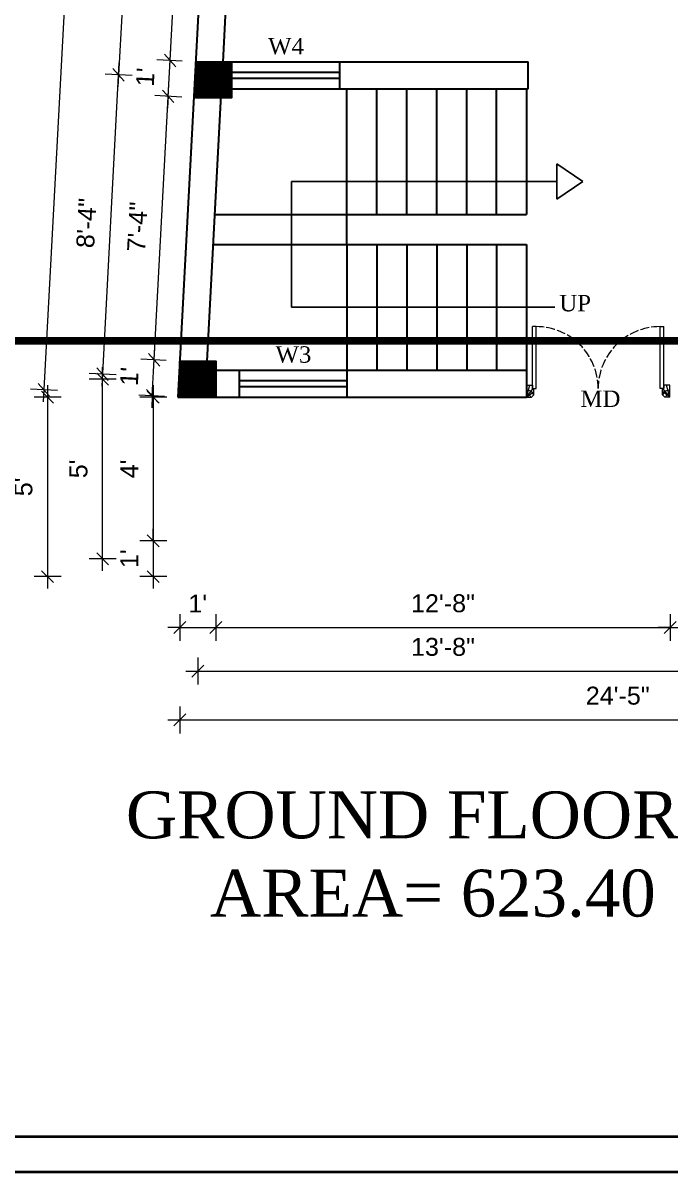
# Model space of a CAD drawing. Header units: inches. Extents: x 45643 to 70559, y -8725 to 1713.
# Drawn here: x 59506.9 to 59723, y -6776.9 to -6393 of the extents above; entities that cross this region are included whole.
import ezdxf

# ---------------------------------------------------------------- set-up
doc = ezdxf.new("R2010")
doc.units = ezdxf.units.IN
doc.header["$MEASUREMENT"] = 0
doc.linetypes.add('ACAD_ISO02W100', pattern=[15, 12, -3])
doc.linetypes.add('ACAD_ISO10W100', pattern=[18.5, 12, -3, 0.5, -3])
for name, color, linetype, lineweight in [('A_Title Text', 105, 'Continuous', 60), ('Dim - internal', 4, 'Continuous', 9), ('Door-window', 150, 'Continuous', 9), ('DW-SEC', 24, 'Continuous', 25), ('ELEVATION', 6, 'Continuous', 30), ('hatch', 30, 'Continuous', 5)]:
    doc.layers.add(name, color=color, linetype=linetype, lineweight=lineweight)
doc.layers.add('AG-DIAGRAM', color=7, linetype='Continuous', true_color=0xfecc66)
doc.layers.add('Normal Wall', color=7, linetype='Continuous', lineweight=35, true_color=0xffaf89)
doc.styles.add('Arial', font='arial.ttf')
doc.styles.get("Standard").update_dxf_attribs({"font": 'times.ttf'})
doc.dimstyles.new('Sudeep', dxfattribs={"dimtxt": 6, "dimasz": 4, "dimexe": 4.5, "dimexo": 4.5, "dimgap": 5, "dimtad": 1, "dimdec": 0, "dimlunit": 4, "dimtxsty": 'Arial', "dimblk": 'OBLIQUE', "dimcen": 250, "dimdle": 4, "dimclrd": 86, "dimclre": 5, "dimclrt": 1, "dimadec": 0, "dimazin": 0, "dimtfac": 1, "dimtdec": 0, "dimtix": 1, "dimtmove": 1, "dimatfit": 3, "dimldrblk": 'OBLIQUE', "dimfxl": 4.5, "dimfxlon": 1, "dimfrac": 2, "dimlwd": 15, "dimlwe": 13, "dimarcsym": 0})

# ---------------------------------------------------------------- blocks, each defined once
blk = doc.blocks.new('A$C6FA92B9D')
at = {"layer": 'Door-window', "linetype": 'Continuous', "ltscale": 0.25}
for p, q in [((19.64, 48), (19.64, 46)), ((23.64, 48), (19.64, 48)), ((23.64, 48), (19.64, 48)), ((23.64, 46.4), (22.84, 45.6)), ((23.64, 48), (23.64, 46.4)), ((20.8, 46), (0, 46)), ((0, 44.8), (0, 46)), ((20.8, 44.8), (0, 44.8)), ((19.64, 46), (20.8, 46)), ((20.8, 46), (20.8, 45.6)), ((20.8, 46), (20.8, 44.8)), ((22.84, 45.6), (20.8, 45.6)), ((20.8, 3.2), (0, 3.2)), ((0, 3.2), (0, 2)), ((20.8, 2), (0, 2)), ((19.64, 2), (20.8, 2)), ((19.64, 0), (19.64, 2)), ((23.64, 0), (19.64, 0)), ((23.64, 0), (19.64, 0)), ((20.8, 2), (20.8, 3.2)), ((20.8, 2), (20.8, 2.4)), ((22.84, 2.4), (20.8, 2.4)), ((23.64, 1.6), (22.84, 2.4)), ((23.64, 0), (23.64, 1.6))]:
    blk.add_line(p, q, dxfattribs=at)
at = {"layer": 'Door-window', "linetype": 'ACAD_ISO02W100', "ltscale": 0.25}
for centre, start, end in [((20.8, 44.8), 180, 270), ((20.8, 3.2), 90, 180)]:
    blk.add_arc(centre, 20.8, start, end, dxfattribs=at)
at = {"layer": 'hatch', "color": 8}
for p, q in [((23.64, 48), (19.64, 46.92)), ((23.64, 48), (20.8, 45.74)), ((23.64, 48), (21.77, 45.6)), ((23.64, 0), (19.64, 1.08)), ((23.64, 0), (20.8, 2.26)), ((23.64, 0), (21.77, 2.4))]:
    blk.add_line(p, q, dxfattribs=at)
for centre, radius, start, end in [((23.7, 47.79), 2.35, 174.9175, 249.0128), ((23.74, 47.77), 1.13, 168.5136, 264.8628), ((23.7, 0.21), 2.35, 110.9872, 185.0825), ((23.74, 0.23), 1.13, 95.1372, 191.4864)]:
    blk.add_arc(centre, radius, start, end, dxfattribs=at)
blk = doc.blocks.new('_Oblique')
at = {"color": 0, "linetype": 'ByBlock', "lineweight": -2}
blk.add_line((-0.5, -0.5), (0.5, 0.5), dxfattribs=at)
blk = doc.blocks.new('*D1240')
at = {"layer": 'A_Title Text', "color": 86, "lineweight": 15, "transparency": 16777216}
blk.add_line((59532, -6176.17), (59513.71, -6519.6), dxfattribs=at)
at = {"layer": 'A_Title Text', "color": 5, "lineweight": 13, "transparency": 16777216}
for p, q in [((59536.28, -6180.4), (59527.29, -6179.92)), ((59518.41, -6515.84), (59509.43, -6515.36))]:
    blk.add_line(p, q, dxfattribs=at)
at = {"layer": 'Defpoints', "color": 0, "transparency": 16777216}
for p in [(59576.51, -6182.54), (59513.92, -6515.6), (59558.65, -6517.98)]:
    blk.add_point(p, dxfattribs=at)
at = {"layer": 'A_Title Text', "color": 86, "lineweight": 15, "transparency": 16777216, "xscale": 4, "yscale": 4, "zscale": 4}
for p, rotation in [((59531.79, -6180.16), 86.95153107106873), ((59513.92, -6515.6), 266.9515310710688)]:
    blk.add_blockref('_Oblique', p, dxfattribs=dict(at, rotation=rotation))
at = {"layer": 'A_Title Text', "color": 1, "transparency": 16777216, "insert": (59514.8, -6347.45), "char_height": 6, "attachment_point": 5, "rotation": 86.9515, "style": 'Arial'}
blk.add_mtext("28'", dxfattribs=at)
blk = doc.blocks.new('*D1251')
at = {"layer": 'A_Title Text', "color": 86, "lineweight": 15, "transparency": 16777216}
blk.add_line((59515.14, -6513.98), (59515.14, -6581.98), dxfattribs=at)
at = {"layer": 'A_Title Text', "color": 5, "lineweight": 13, "transparency": 16777216}
for p, q in [((59519.64, -6517.98), (59510.64, -6517.98)), ((59519.64, -6577.98), (59510.64, -6577.98))]:
    blk.add_line(p, q, dxfattribs=at)
at = {"layer": 'Defpoints', "color": 0, "transparency": 16777216}
for p in [(59732.09, -6517.98), (59515.14, -6577.98), (59732.09, -6577.98)]:
    blk.add_point(p, dxfattribs=at)
at = {"layer": 'A_Title Text', "color": 86, "lineweight": 15, "transparency": 16777216, "xscale": 4, "yscale": 4, "zscale": 4}
for p, rotation in [((59515.14, -6517.98), 90), ((59515.14, -6577.98), 270)]:
    blk.add_blockref('_Oblique', p, dxfattribs=dict(at, rotation=rotation))
at = {"layer": 'A_Title Text', "color": 1, "transparency": 16777216, "insert": (59507.09, -6547.98), "char_height": 6, "attachment_point": 5, "rotation": 90, "style": 'Arial'}
blk.add_mtext("5'", dxfattribs=at)
blk = doc.blocks.new('*D1252')
at = {"layer": 'A_Title Text', "color": 5, "lineweight": 13, "transparency": 16777216}
for p, q in [((59559.29, -6590.46), (59559.29, -6599.46)), ((59571.29, -6590.46), (59571.29, -6599.46))]:
    blk.add_line(p, q, dxfattribs=at)
at = {"layer": 'A_Title Text', "color": 86, "lineweight": 15, "transparency": 16777216}
for p, q in [((59559.29, -6594.96), (59555.29, -6594.96)), ((59559.29, -6594.96), (59571.29, -6594.96)), ((59571.29, -6594.96), (59575.29, -6594.96))]:
    blk.add_line(p, q, dxfattribs=at)
at = {"layer": 'Defpoints', "color": 0, "transparency": 16777216}
for p in [(59559.29, -6517.98), (59571.29, -6517.98), (59571.29, -6594.96)]:
    blk.add_point(p, dxfattribs=at)
at = {"layer": 'A_Title Text', "color": 86, "lineweight": 15, "transparency": 16777216, "xscale": 4, "yscale": 4, "zscale": 4}
blk.add_blockref('_Oblique', (59559.29, -6594.96), dxfattribs=at)
at = {"layer": 'A_Title Text', "color": 86, "lineweight": 15, "transparency": 16777216, "xscale": 4, "yscale": 4, "zscale": 4, "rotation": 180}
blk.add_blockref('_Oblique', (59571.29, -6594.96), dxfattribs=at)
at = {"layer": 'A_Title Text', "color": 1, "transparency": 16777216, "insert": (59565.29, -6586.95), "char_height": 6, "attachment_point": 5, "style": 'Arial'}
blk.add_mtext("1'", dxfattribs=at)
blk = doc.blocks.new('*D1253')
at = {"layer": 'A_Title Text', "color": 5, "lineweight": 13, "transparency": 16777216}
for p, q in [((59571.29, -6590.46), (59571.29, -6599.46)), ((59723.09, -6590.46), (59723.09, -6599.46))]:
    blk.add_line(p, q, dxfattribs=at)
at = {"layer": 'A_Title Text', "color": 86, "lineweight": 15, "transparency": 16777216}
blk.add_line((59567.29, -6594.96), (59727.09, -6594.96), dxfattribs=at)
at = {"layer": 'Defpoints', "color": 0, "transparency": 16777216}
for p in [(59571.29, -6517.98), (59723.09, -6577.98), (59723.09, -6594.96)]:
    blk.add_point(p, dxfattribs=at)
at = {"layer": 'A_Title Text', "color": 86, "lineweight": 15, "transparency": 16777216, "xscale": 4, "yscale": 4, "zscale": 4, "rotation": 180}
blk.add_blockref('_Oblique', (59571.29, -6594.96), dxfattribs=at)
at = {"layer": 'A_Title Text', "color": 86, "lineweight": 15, "transparency": 16777216, "xscale": 4, "yscale": 4, "zscale": 4}
blk.add_blockref('_Oblique', (59723.09, -6594.96), dxfattribs=at)
at = {"layer": 'A_Title Text', "color": 1, "transparency": 16777216, "insert": (59647.19, -6586.9), "char_height": 6, "attachment_point": 5, "style": 'Arial'}
blk.add_mtext('12\'-8"', dxfattribs=at)
blk = doc.blocks.new('*D1254')
at = {"layer": 'A_Title Text', "color": 5, "lineweight": 13, "transparency": 16777216}
for p, q in [((59723.09, -6590.46), (59723.09, -6599.46)), ((59735.09, -6590.46), (59735.09, -6599.46))]:
    blk.add_line(p, q, dxfattribs=at)
at = {"layer": 'A_Title Text', "color": 86, "lineweight": 15, "transparency": 16777216}
for p, q in [((59723.09, -6594.96), (59719.09, -6594.96)), ((59723.09, -6594.96), (59735.09, -6594.96)), ((59735.09, -6594.96), (59739.09, -6594.96))]:
    blk.add_line(p, q, dxfattribs=at)
at = {"layer": 'Defpoints', "color": 0, "transparency": 16777216}
for p in [(59723.09, -6577.98), (59735.09, -6577.98), (59735.09, -6594.96)]:
    blk.add_point(p, dxfattribs=at)
at = {"layer": 'A_Title Text', "color": 86, "lineweight": 15, "transparency": 16777216, "xscale": 4, "yscale": 4, "zscale": 4}
blk.add_blockref('_Oblique', (59723.09, -6594.96), dxfattribs=at)
at = {"layer": 'A_Title Text', "color": 86, "lineweight": 15, "transparency": 16777216, "xscale": 4, "yscale": 4, "zscale": 4, "rotation": 180}
blk.add_blockref('_Oblique', (59735.09, -6594.96), dxfattribs=at)
at = {"layer": 'A_Title Text', "color": 1, "transparency": 16777216, "insert": (59729.09, -6586.95), "char_height": 6, "attachment_point": 5, "style": 'Arial'}
blk.add_mtext("1'", dxfattribs=at)
blk = doc.blocks.new('*D1241')
at = {"layer": 'A_Title Text', "color": 5, "lineweight": 13, "transparency": 16777216}
for p, q in [((59565.29, -6605.03), (59565.29, -6614.03)), ((59729.09, -6605.03), (59729.09, -6614.03))]:
    blk.add_line(p, q, dxfattribs=at)
at = {"layer": 'A_Title Text', "color": 86, "lineweight": 15, "transparency": 16777216}
blk.add_line((59561.29, -6609.53), (59733.09, -6609.53), dxfattribs=at)
at = {"layer": 'Defpoints', "color": 0, "transparency": 16777216}
for p in [(59565.29, -6511.98), (59729.09, -6511.98), (59729.09, -6609.53)]:
    blk.add_point(p, dxfattribs=at)
at = {"layer": 'A_Title Text', "color": 86, "lineweight": 15, "transparency": 16777216, "xscale": 4, "yscale": 4, "zscale": 4, "rotation": 180}
blk.add_blockref('_Oblique', (59565.29, -6609.53), dxfattribs=at)
at = {"layer": 'A_Title Text', "color": 86, "lineweight": 15, "transparency": 16777216, "xscale": 4, "yscale": 4, "zscale": 4}
blk.add_blockref('_Oblique', (59729.09, -6609.53), dxfattribs=at)
at = {"layer": 'A_Title Text', "color": 1, "transparency": 16777216, "insert": (59647.19, -6601.47), "char_height": 6, "attachment_point": 5, "style": 'Arial'}
blk.add_mtext('13\'-8"', dxfattribs=at)
blk = doc.blocks.new('*D1242')
at = {"layer": 'A_Title Text', "color": 5, "lineweight": 13, "transparency": 16777216}
for p, q in [((59559.29, -6621.34), (59559.29, -6630.34)), ((59851.81, -6621.34), (59851.81, -6630.34))]:
    blk.add_line(p, q, dxfattribs=at)
at = {"layer": 'A_Title Text', "color": 86, "lineweight": 15, "transparency": 16777216}
blk.add_line((59555.29, -6625.84), (59855.81, -6625.84), dxfattribs=at)
at = {"layer": 'Defpoints', "color": 0, "transparency": 16777216}
for p in [(59559.29, -6517.98), (59851.81, -6577.98), (59851.81, -6625.84)]:
    blk.add_point(p, dxfattribs=at)
at = {"layer": 'A_Title Text', "color": 86, "lineweight": 15, "transparency": 16777216, "xscale": 4, "yscale": 4, "zscale": 4, "rotation": 180}
blk.add_blockref('_Oblique', (59559.29, -6625.84), dxfattribs=at)
at = {"layer": 'A_Title Text', "color": 86, "lineweight": 15, "transparency": 16777216, "xscale": 4, "yscale": 4, "zscale": 4}
blk.add_blockref('_Oblique', (59851.81, -6625.84), dxfattribs=at)
at = {"layer": 'A_Title Text', "color": 1, "transparency": 16777216, "insert": (59705.55, -6617.77), "char_height": 6, "attachment_point": 5, "style": 'Arial'}
blk.add_mtext('24\'-5"', dxfattribs=at)
blk = doc.blocks.new('*D1216')
at = {"layer": 'A_Title Text', "color": 86, "lineweight": 15, "transparency": 16777216}
for p, q in [((59550.76, -6505.53), (59550.97, -6501.54)), ((59550.12, -6517.53), (59550.76, -6505.53)), ((59550.12, -6517.53), (59549.91, -6521.52))]:
    blk.add_line(p, q, dxfattribs=at)
at = {"layer": 'A_Title Text', "color": 5, "lineweight": 13, "transparency": 16777216}
for p, q in [((59554.79, -6505.74), (59546.27, -6505.29)), ((59554.16, -6517.74), (59545.63, -6517.29))]:
    blk.add_line(p, q, dxfattribs=at)
at = {"layer": 'Defpoints', "color": 0, "transparency": 16777216}
for p in [(59550.76, -6505.53), (59559.29, -6505.98), (59558.65, -6517.98)]:
    blk.add_point(p, dxfattribs=at)
at = {"layer": 'A_Title Text', "color": 86, "lineweight": 15, "transparency": 16777216, "xscale": 4, "yscale": 4, "zscale": 4}
for p, rotation in [((59550.76, -6505.53), 266.9515310710516), ((59550.12, -6517.53), 86.9515310710517)]:
    blk.add_blockref('_Oblique', p, dxfattribs=dict(at, rotation=rotation))
at = {"layer": 'A_Title Text', "color": 1, "transparency": 16777216, "insert": (59542.44, -6511.1), "char_height": 6, "attachment_point": 5, "rotation": 86.9515, "style": 'Arial'}
blk.add_mtext("1'", dxfattribs=at)
blk = doc.blocks.new('*D1217')
at = {"layer": 'A_Title Text', "color": 86, "lineweight": 15, "transparency": 16777216}
blk.add_line((59550.55, -6509.52), (59555.66, -6413.5), dxfattribs=at)
at = {"layer": 'A_Title Text', "color": 5, "lineweight": 13, "transparency": 16777216}
for p, q in [((59559.94, -6417.74), (59550.95, -6417.26)), ((59554.79, -6505.74), (59546.27, -6505.29))]:
    blk.add_line(p, q, dxfattribs=at)
at = {"layer": 'Defpoints', "color": 0, "transparency": 16777216}
for p in [(59555.45, -6417.5), (59564.61, -6417.98), (59559.29, -6505.98)]:
    blk.add_point(p, dxfattribs=at)
at = {"layer": 'A_Title Text', "color": 86, "lineweight": 15, "transparency": 16777216, "xscale": 4, "yscale": 4, "zscale": 4}
for p, rotation in [((59555.45, -6417.5), 86.95153107111456), ((59550.76, -6505.53), 266.9515310711146)]:
    blk.add_blockref('_Oblique', p, dxfattribs=dict(at, rotation=rotation))
at = {"layer": 'A_Title Text', "color": 1, "transparency": 16777216, "insert": (59545.11, -6461.09), "char_height": 6, "attachment_point": 5, "rotation": 86.9515, "style": 'Arial'}
blk.add_mtext('7\'-4"', dxfattribs=at)
blk = doc.blocks.new('*D1218')
at = {"layer": 'A_Title Text', "color": 86, "lineweight": 15, "transparency": 16777216}
for p, q in [((59556.08, -6405.53), (59556.3, -6401.54)), ((59555.45, -6417.5), (59556.08, -6405.53)), ((59555.45, -6417.5), (59555.23, -6421.49))]:
    blk.add_line(p, q, dxfattribs=at)
at = {"layer": 'A_Title Text', "color": 5, "lineweight": 13, "transparency": 16777216}
for p, q in [((59560.12, -6405.74), (59551.59, -6405.29)), ((59559.94, -6417.74), (59550.95, -6417.26))]:
    blk.add_line(p, q, dxfattribs=at)
at = {"layer": 'Defpoints', "color": 0, "transparency": 16777216}
for p in [(59556.08, -6405.53), (59564.61, -6405.98), (59564.61, -6417.98)]:
    blk.add_point(p, dxfattribs=at)
at = {"layer": 'A_Title Text', "color": 86, "lineweight": 15, "transparency": 16777216, "xscale": 4, "yscale": 4, "zscale": 4}
for p, rotation in [((59556.08, -6405.53), 266.9515310711146), ((59555.45, -6417.5), 86.95153107111452)]:
    blk.add_blockref('_Oblique', p, dxfattribs=dict(at, rotation=rotation))
at = {"layer": 'A_Title Text', "color": 1, "transparency": 16777216, "insert": (59547.77, -6411.09), "char_height": 6, "attachment_point": 5, "rotation": 86.9515, "style": 'Arial'}
blk.add_mtext("1'", dxfattribs=at)
blk = doc.blocks.new('*D1219')
at = {"layer": 'A_Title Text', "color": 86, "lineweight": 15, "transparency": 16777216}
blk.add_line((59555.87, -6409.52), (59561.98, -6294.81), dxfattribs=at)
at = {"layer": 'A_Title Text', "color": 5, "lineweight": 13, "transparency": 16777216}
for p, q in [((59566.26, -6299.04), (59557.27, -6298.56)), ((59560.12, -6405.74), (59551.59, -6405.29))]:
    blk.add_line(p, q, dxfattribs=at)
at = {"layer": 'Defpoints', "color": 0, "transparency": 16777216}
for p in [(59561.77, -6298.8), (59570.94, -6299.29), (59564.61, -6405.98)]:
    blk.add_point(p, dxfattribs=at)
at = {"layer": 'A_Title Text', "color": 86, "lineweight": 15, "transparency": 16777216, "xscale": 4, "yscale": 4, "zscale": 4}
for p, rotation in [((59561.77, -6298.8), 86.95153107111456), ((59556.08, -6405.53), 266.9515310711146)]:
    blk.add_blockref('_Oblique', p, dxfattribs=dict(at, rotation=rotation))
at = {"layer": 'A_Title Text', "color": 1, "transparency": 16777216, "insert": (59550.87, -6351.74), "char_height": 6, "attachment_point": 5, "rotation": 86.9515, "style": 'Arial'}
blk.add_mtext('8\'-11"', dxfattribs=at)
blk = doc.blocks.new('*D1221')
at = {"layer": 'A_Title Text', "color": 86, "lineweight": 15, "transparency": 16777216}
blk.add_line((59533.32, -6514.29), (59539.07, -6406.3), dxfattribs=at)
at = {"layer": 'A_Title Text', "color": 5, "lineweight": 13, "transparency": 16777216}
for p, q in [((59543.36, -6410.53), (59534.37, -6410.05)), ((59538.03, -6510.53), (59529.04, -6510.05))]:
    blk.add_line(p, q, dxfattribs=at)
at = {"layer": 'Defpoints', "color": 0, "transparency": 16777216}
for p in [(59538.86, -6410.29), (59570.61, -6411.98), (59565.29, -6511.98)]:
    blk.add_point(p, dxfattribs=at)
at = {"layer": 'A_Title Text', "color": 86, "lineweight": 15, "transparency": 16777216, "xscale": 4, "yscale": 4, "zscale": 4}
for p, rotation in [((59538.86, -6410.29), 86.95153107107103), ((59533.54, -6510.29), 266.951531071071)]:
    blk.add_blockref('_Oblique', p, dxfattribs=dict(at, rotation=rotation))
at = {"layer": 'A_Title Text', "color": 1, "transparency": 16777216, "insert": (59528.15, -6459.86), "char_height": 6, "attachment_point": 5, "rotation": 86.9515, "style": 'Arial'}
blk.add_mtext('8\'-4"', dxfattribs=at)
blk = doc.blocks.new('*D1223')
at = {"layer": 'A_Title Text', "color": 86, "lineweight": 15, "transparency": 16777216}
blk.add_line((59550.44, -6513.98), (59550.44, -6569.98), dxfattribs=at)
at = {"layer": 'A_Title Text', "color": 5, "lineweight": 13, "transparency": 16777216}
for p, q in [((59554.94, -6517.98), (59545.94, -6517.98)), ((59554.94, -6565.98), (59545.94, -6565.98))]:
    blk.add_line(p, q, dxfattribs=at)
at = {"layer": 'Defpoints', "color": 0, "transparency": 16777216}
for p in [(59723.09, -6517.98), (59550.44, -6565.98), (59723.09, -6565.98)]:
    blk.add_point(p, dxfattribs=at)
at = {"layer": 'A_Title Text', "color": 86, "lineweight": 15, "transparency": 16777216, "xscale": 4, "yscale": 4, "zscale": 4}
for p, rotation in [((59550.44, -6517.98), 90), ((59550.44, -6565.98), 270)]:
    blk.add_blockref('_Oblique', p, dxfattribs=dict(at, rotation=rotation))
at = {"layer": 'A_Title Text', "color": 1, "transparency": 16777216, "insert": (59542.44, -6541.98), "char_height": 6, "attachment_point": 5, "rotation": 90, "style": 'Arial'}
blk.add_mtext("4'", dxfattribs=at)
blk = doc.blocks.new('*D1224')
at = {"layer": 'A_Title Text', "color": 86, "lineweight": 15, "transparency": 16777216}
for p, q in [((59550.44, -6565.98), (59550.44, -6561.98)), ((59550.44, -6565.98), (59550.44, -6577.98)), ((59550.44, -6577.98), (59550.44, -6581.98))]:
    blk.add_line(p, q, dxfattribs=at)
at = {"layer": 'A_Title Text', "color": 5, "lineweight": 13, "transparency": 16777216}
for p, q in [((59554.94, -6565.98), (59545.94, -6565.98)), ((59554.94, -6577.98), (59545.94, -6577.98))]:
    blk.add_line(p, q, dxfattribs=at)
at = {"layer": 'Defpoints', "color": 0, "transparency": 16777216}
for p in [(59723.09, -6565.98), (59550.44, -6577.98), (59723.09, -6577.98)]:
    blk.add_point(p, dxfattribs=at)
at = {"layer": 'A_Title Text', "color": 86, "lineweight": 15, "transparency": 16777216, "xscale": 4, "yscale": 4, "zscale": 4}
for p, rotation in [((59550.44, -6565.98), 270), ((59550.44, -6577.98), 90)]:
    blk.add_blockref('_Oblique', p, dxfattribs=dict(at, rotation=rotation))
at = {"layer": 'A_Title Text', "color": 1, "transparency": 16777216, "insert": (59542.43, -6571.98), "char_height": 6, "attachment_point": 5, "rotation": 90, "style": 'Arial'}
blk.add_mtext("1'", dxfattribs=at)
blk = doc.blocks.new('*D1225')
at = {"layer": 'A_Title Text', "color": 86, "lineweight": 15, "transparency": 16777216}
blk.add_line((59533.54, -6575.98), (59533.54, -6507.98), dxfattribs=at)
at = {"layer": 'A_Title Text', "color": 5, "lineweight": 13, "transparency": 16777216}
for p, q in [((59538.04, -6511.98), (59529.04, -6511.98)), ((59538.04, -6571.98), (59529.04, -6571.98))]:
    blk.add_line(p, q, dxfattribs=at)
at = {"layer": 'Defpoints', "color": 0, "transparency": 16777216}
for p in [(59533.54, -6511.98), (59729.09, -6511.98), (59729.09, -6571.98)]:
    blk.add_point(p, dxfattribs=at)
at = {"layer": 'A_Title Text', "color": 86, "lineweight": 15, "transparency": 16777216, "xscale": 4, "yscale": 4, "zscale": 4}
for p, rotation in [((59533.54, -6511.98), 90), ((59533.54, -6571.98), 270)]:
    blk.add_blockref('_Oblique', p, dxfattribs=dict(at, rotation=rotation))
at = {"layer": 'A_Title Text', "color": 1, "transparency": 16777216, "insert": (59525.48, -6541.98), "char_height": 6, "attachment_point": 5, "rotation": 90, "style": 'Arial'}
blk.add_mtext("5'", dxfattribs=at)
blk = doc.blocks.new('*D1238')
at = {"layer": 'A_Title Text', "color": 86, "lineweight": 15, "transparency": 16777216}
blk.add_line((59545.4, -6287.61), (59538.65, -6414.29), dxfattribs=at)
at = {"layer": 'A_Title Text', "color": 5, "lineweight": 13, "transparency": 16777216}
for p, q in [((59549.68, -6291.84), (59540.69, -6291.36)), ((59543.36, -6410.53), (59534.37, -6410.05))]:
    blk.add_line(p, q, dxfattribs=at)
at = {"layer": 'Defpoints', "color": 0, "transparency": 16777216}
for p in [(59576.94, -6293.29), (59538.86, -6410.29), (59570.61, -6411.98)]:
    blk.add_point(p, dxfattribs=at)
at = {"layer": 'A_Title Text', "color": 86, "lineweight": 15, "transparency": 16777216, "xscale": 4, "yscale": 4, "zscale": 4}
for p, rotation in [((59545.18, -6291.6), 86.95153107111452), ((59538.86, -6410.29), 266.9515310711146)]:
    blk.add_blockref('_Oblique', p, dxfattribs=dict(at, rotation=rotation))
at = {"layer": 'A_Title Text', "color": 1, "transparency": 16777216, "insert": (59533.97, -6350.52), "char_height": 6, "attachment_point": 5, "rotation": 86.9515, "style": 'Arial'}
blk.add_mtext('9\'-11"', dxfattribs=at)

msp = doc.modelspace()

# ---------------------------------------------------------------- hatches: boundary and pattern name
at = {"layer": 'ELEVATION'}
h = msp.add_hatch(dxfattribs=at)
h.set_pattern_fill('ANSI31', color=256)
h.set_pattern_definition([(45, (32556.28898, 9884.58301), (-0.08838834765, 0.08838834765), [])])
h.paths.add_polyline_path([(59576.614, -6405.984), (59564.614, -6405.984), (59564.614, -6417.984), (59576.614, -6417.984)])
h = msp.add_hatch(dxfattribs=at)
h.set_pattern_fill('ANSI31', color=256)
h.set_pattern_definition([(45, (32550.96337, 9784.58301), (-0.08838834765, 0.08838834765), [])])
h.paths.add_polyline_path([(59571.288, -6505.984), (59559.288, -6505.984), (59559.288, -6517.984), (59571.288, -6517.984)])

# ---------------------------------------------------------------- linework, layer by layer
at = {"layer": 'AG-DIAGRAM', "linetype": 'ACAD_ISO10W100', "lineweight": 15, "ltscale": 0.1, "const_width": 2.56}
msp.add_lwpolyline([(59491.682, -6499.237), (59912.141, -6499.237)], dxfattribs=at)
at = {"layer": 'DW-SEC'}
for p, q in [((59685.239, -6451.901), (59685.239, -6440.068)), ((59685.239, -6440.068), (59693.913, -6445.951)), ((59596.568, -6487.984), (59596.568, -6445.984)), ((59596.568, -6445.984), (59685.239, -6445.984)), ((59684.535, -6487.984), (59596.568, -6487.984))]:
    msp.add_line(p, q, dxfattribs=at)
msp.add_lwpolyline([(59693.913, -6445.951), (59685.239, -6451.901)], dxfattribs=at)
at = {"layer": 'ELEVATION'}
for p, q in [((59576.514, -6182.545), (59558.649, -6517.984)), ((59575.102, -6378.292), (59573.627, -6405.984)), ((59573.627, -6405.984), (59675.627, -6405.984)), ((59576.614, -6405.984), (59576.614, -6414.984)), ((59612.614, -6405.984), (59612.614, -6414.984)), ((59675.627, -6414.984), (59675.627, -6405.984)), ((59576.614, -6409.484), (59612.614, -6409.484)), ((59576.614, -6411.484), (59612.614, -6411.484)), ((59573.147, -6414.984), (59568.301, -6505.984)), ((59573.147, -6414.984), (59675.627, -6414.984)), ((59615.094, -6456.984), (59615.094, -6414.984)), ((59625.094, -6456.984), (59625.094, -6414.984)), ((59635.094, -6456.984), (59635.094, -6414.984)), ((59645.094, -6456.984), (59645.094, -6414.984)), ((59655.094, -6456.984), (59655.094, -6414.984)), ((59665.094, -6456.984), (59665.094, -6414.984)), ((59675.094, -6414.984), (59675.094, -6456.984)), ((59570.911, -6456.984), (59615.094, -6456.984)), ((59615.094, -6456.984), (59675.094, -6456.984)), ((59615.094, -6466.984), (59615.094, -6456.984)), ((59570.378, -6466.984), (59675.094, -6466.984)), ((59615.094, -6466.984), (59615.094, -6508.984)), ((59625.094, -6466.984), (59625.094, -6508.984)), ((59635.094, -6466.984), (59635.094, -6508.984)), ((59645.094, -6466.984), (59645.094, -6508.984)), ((59655.094, -6466.984), (59655.094, -6508.984)), ((59665.094, -6466.984), (59665.094, -6508.984)), ((59675.094, -6466.984), (59675.094, -6508.984)), ((59571.288, -6508.984), (59675.094, -6508.984)), ((59579.094, -6508.984), (59579.094, -6517.984)), ((59615.094, -6508.984), (59615.094, -6517.984)), ((59675.094, -6508.984), (59675.094, -6517.984)), ((59579.094, -6512.484), (59615.094, -6512.484)), ((59558.649, -6517.984), (59675.094, -6517.984)), ((59579.094, -6514.484), (59615.094, -6514.484))]:
    msp.add_line(p, q, dxfattribs=at)
for points in [[(59564.614, -6405.984), (59576.614, -6405.984), (59576.614, -6417.984), (59564.614, -6417.984)], [(59559.288, -6505.984), (59571.288, -6505.984), (59571.288, -6517.984), (59559.288, -6517.984)]]:
    msp.add_lwpolyline(points, close=True, dxfattribs=at)
at = {"layer": 'Normal Wall'}
for points in [[(59280.635, -6026.352), (60338.64, -6026.352), (60338.64, -6776.88), (59280.635, -6776.88)], [(59280.635, -6026.352), (60338.64, -6026.352), (60338.64, -6776.88), (59280.635, -6776.88)], [(60326.733, -6038.259), (59304.449, -6038.259), (59304.449, -6764.973), (60326.733, -6764.973)], [(60326.733, -6038.259), (59304.449, -6038.259), (59304.449, -6764.973), (60326.733, -6764.973)]]:
    msp.add_lwpolyline(points, close=True, dxfattribs=at)

# ---------------------------------------------------------------- block references
at = {"layer": 'Dim - internal', "xscale": 0.9958856808952694, "yscale": 0.9958856808952694, "zscale": 0.9958856808952694, "rotation": 270.0000000000497}
msp.add_blockref('A$C6FA92B9D', (59675.094, -6494.442), dxfattribs=at)

# ---------------------------------------------------------------- texts
for s, insert, char_height, width, attachment_point in [('W4', (59588.779, -6398.005), 5.4869, 54.20129, 1), ('{\\fTimes New Roman|b0|i0|c0|p18;UP}', (59686.03, -6483.849), 5.48695, 1396.07299, 1), ('{\\fTimes New Roman|b0|i0|c0|p18;W3}', (59591.259, -6501.005), 5.48695, 54.20129, 1), ('{\\fTimes New Roman|b0|i0|c0|p18;MD}', (59693.081, -6515.789), 5.48695, 1396.07299, 1), ('{\\fTimes New Roman|b0|i0|c0|p18;GROUND FLOOR PLAN\\PAREA= 623.40 SQ. FT}', (59793.892, -6649.717), 15.677, 251.41486, 3)]:
    msp.add_mtext(s, dxfattribs=dict(insert=insert, char_height=char_height, width=width, attachment_point=attachment_point))

# ---------------------------------------------------------------- dimensions: what is measured, and where the dimension line sits
at = {"layer": 'A_Title Text'}
for p1, p2, distance, picture, middle in [((59576.514, -6182.545), (59558.649, -6517.984), -44.792, '*D1240', (59514.801, -6347.454)), ((59565.288, -6511.984), (59570.614, -6411.984), 31.798, '*D1221', (59528.147, -6459.864)), ((59558.649, -6517.984), (59559.288, -6505.984), 8.541, '*D1216', (59542.439, -6511.104))]:
    dim = msp.add_aligned_dim(p1=p1, p2=p2, distance=distance, dimstyle='Sudeep', dxfattribs=at)
    dim.commit()
    dim.dimension.update_dxf_attribs({"geometry": picture, "text_midpoint": middle})
for base, p1, p2, angle, picture, middle in [((59538.861, -6410.293), (59576.935, -6293.292), (59570.614, -6411.984), 266.95153, '*D1238', (59533.97, -6350.518)), ((59561.768, -6298.804), (59564.614, -6405.984), (59570.935, -6299.292), 266.95153, '*D1219', (59550.875, -6351.738)), ((59556.085, -6405.53), (59564.614, -6417.984), (59564.614, -6405.984), 266.95153, '*D1218', (59547.765, -6411.087)), ((59555.447, -6417.496), (59559.288, -6505.984), (59564.614, -6417.984), 266.95153, '*D1217', (59545.115, -6461.088)), ((59533.536, -6511.984), (59729.094, -6571.984), (59729.094, -6511.984), 90, '*D1225', (59525.485, -6541.984)), ((59515.14, -6577.984), (59732.094, -6517.984), (59732.094, -6577.984), 90, '*D1251', (59507.089, -6547.984)), ((59550.44, -6565.984), (59723.094, -6517.984), (59723.094, -6565.984), 90, '*D1223', (59542.44, -6541.984)), ((59550.44, -6577.984), (59723.094, -6565.984), (59723.094, -6577.984), 90, '*D1224', (59542.427, -6571.984))]:
    dim = msp.add_linear_dim(base=base, p1=p1, p2=p2, angle=angle, dimstyle='Sudeep', dxfattribs=at)
    dim.commit()
    dim.dimension.update_dxf_attribs({"geometry": picture, "text_midpoint": middle})
for base, p1, p2, picture, middle in [((59729.094, -6609.535), (59565.288, -6511.984), (59729.094, -6511.984), '*D1241', (59647.191, -6601.469)), ((59571.288, -6594.959), (59559.288, -6517.984), (59571.288, -6517.984), '*D1252', (59565.288, -6586.946)), ((59851.81, -6625.836), (59559.288, -6517.984), (59851.81, -6577.984), '*D1242', (59705.549, -6617.772)), ((59723.094, -6594.959), (59571.288, -6517.984), (59723.094, -6577.984), '*D1253', (59647.191, -6586.895)), ((59735.094, -6594.959), (59723.094, -6577.984), (59735.094, -6577.984), '*D1254', (59729.094, -6586.946))]:
    dim = msp.add_linear_dim(base=base, p1=p1, p2=p2, dimstyle='Sudeep', dxfattribs=at)
    dim.commit()
    dim.dimension.update_dxf_attribs({"geometry": picture, "text_midpoint": middle})

doc.saveas('drawing.dxf')
